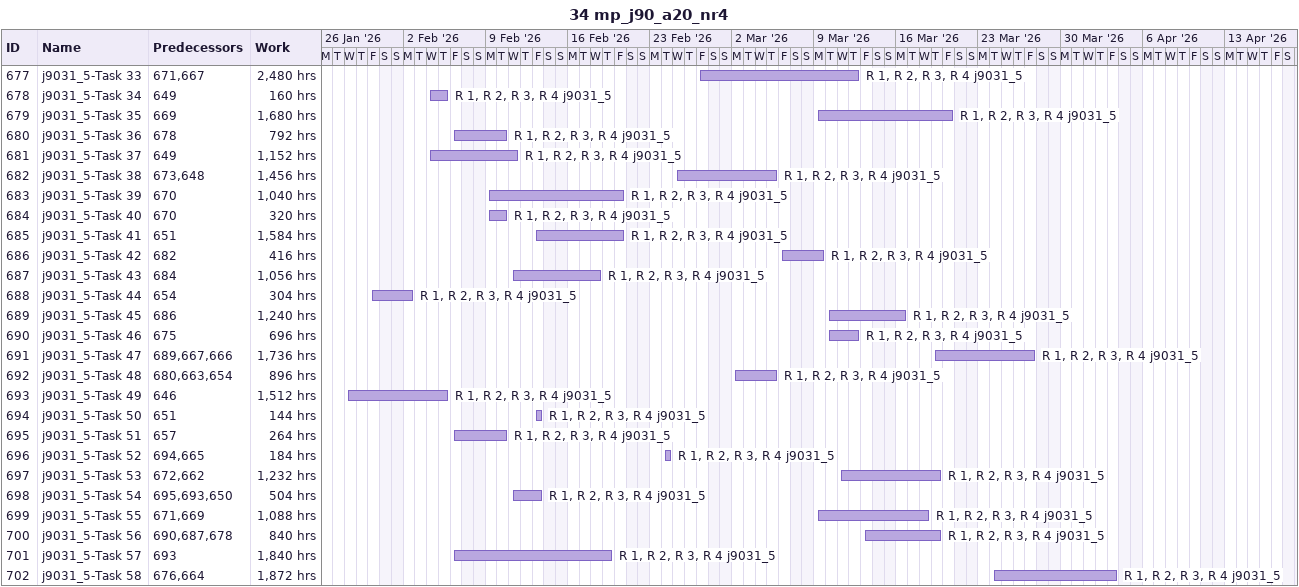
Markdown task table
34 mp_j90_a20_nr4

| ID | Task | Start | Finish | Predecessors | Resources | Work (h) |
|---|---|---|---|---|---|---|
| 677 | j9031_5-Task 33 | 2026-02-27 | 2026-03-12 | 671, 667 | R 1, R 2, R 3, R 4 j9031_5 | 2480 |
| 678 | j9031_5-Task 34 | 2026-02-04 | 2026-02-05 | 649 | R 1, R 2, R 3, R 4 j9031_5 | 160 |
| 679 | j9031_5-Task 35 | 2026-03-09 | 2026-03-20 | 669 | R 1, R 2, R 3, R 4 j9031_5 | 1680 |
| 680 | j9031_5-Task 36 | 2026-02-06 | 2026-02-10 | 678 | R 1, R 2, R 3, R 4 j9031_5 | 792 |
| 681 | j9031_5-Task 37 | 2026-02-04 | 2026-02-11 | 649 | R 1, R 2, R 3, R 4 j9031_5 | 1152 |
| 682 | j9031_5-Task 38 | 2026-02-25 | 2026-03-05 | 673, 648 | R 1, R 2, R 3, R 4 j9031_5 | 1456 |
| 683 | j9031_5-Task 39 | 2026-02-09 | 2026-02-20 | 670 | R 1, R 2, R 3, R 4 j9031_5 | 1040 |
| 684 | j9031_5-Task 40 | 2026-02-09 | 2026-02-10 | 670 | R 1, R 2, R 3, R 4 j9031_5 | 320 |
| 685 | j9031_5-Task 41 | 2026-02-13 | 2026-02-20 | 651 | R 1, R 2, R 3, R 4 j9031_5 | 1584 |
| 686 | j9031_5-Task 42 | 2026-03-06 | 2026-03-09 | 682 | R 1, R 2, R 3, R 4 j9031_5 | 416 |
| 687 | j9031_5-Task 43 | 2026-02-11 | 2026-02-18 | 684 | R 1, R 2, R 3, R 4 j9031_5 | 1056 |
| 688 | j9031_5-Task 44 | 2026-01-30 | 2026-02-02 | 654 | R 1, R 2, R 3, R 4 j9031_5 | 304 |
| 689 | j9031_5-Task 45 | 2026-03-10 | 2026-03-16 | 686 | R 1, R 2, R 3, R 4 j9031_5 | 1240 |
| 690 | j9031_5-Task 46 | 2026-03-10 | 2026-03-12 | 675 | R 1, R 2, R 3, R 4 j9031_5 | 696 |
| 691 | j9031_5-Task 47 | 2026-03-19 | 2026-03-27 | 689, 667, 666 | R 1, R 2, R 3, R 4 j9031_5 | 1736 |
| 692 | j9031_5-Task 48 | 2026-03-02 | 2026-03-05 | 680, 663, 654 | R 1, R 2, R 3, R 4 j9031_5 | 896 |
| 693 | j9031_5-Task 49 | 2026-01-28 | 2026-02-05 | 646 | R 1, R 2, R 3, R 4 j9031_5 | 1512 |
| 694 | j9031_5-Task 50 | 2026-02-13 | 2026-02-13 | 651 | R 1, R 2, R 3, R 4 j9031_5 | 144 |
| 695 | j9031_5-Task 51 | 2026-02-06 | 2026-02-10 | 657 | R 1, R 2, R 3, R 4 j9031_5 | 264 |
| 696 | j9031_5-Task 52 | 2026-02-24 | 2026-02-24 | 694, 665 | R 1, R 2, R 3, R 4 j9031_5 | 184 |
| 697 | j9031_5-Task 53 | 2026-03-11 | 2026-03-19 | 672, 662 | R 1, R 2, R 3, R 4 j9031_5 | 1232 |
| 698 | j9031_5-Task 54 | 2026-02-11 | 2026-02-13 | 695, 693, 650 | R 1, R 2, R 3, R 4 j9031_5 | 504 |
| 699 | j9031_5-Task 55 | 2026-03-09 | 2026-03-18 | 671, 669 | R 1, R 2, R 3, R 4 j9031_5 | 1088 |
| 700 | j9031_5-Task 56 | 2026-03-13 | 2026-03-19 | 690, 687, 678 | R 1, R 2, R 3, R 4 j9031_5 | 840 |
| 701 | j9031_5-Task 57 | 2026-02-06 | 2026-02-19 | 693 | R 1, R 2, R 3, R 4 j9031_5 | 1840 |
| 702 | j9031_5-Task 58 | 2026-03-24 | 2026-04-03 | 676, 664 | R 1, R 2, R 3, R 4 j9031_5 | 1872 |
